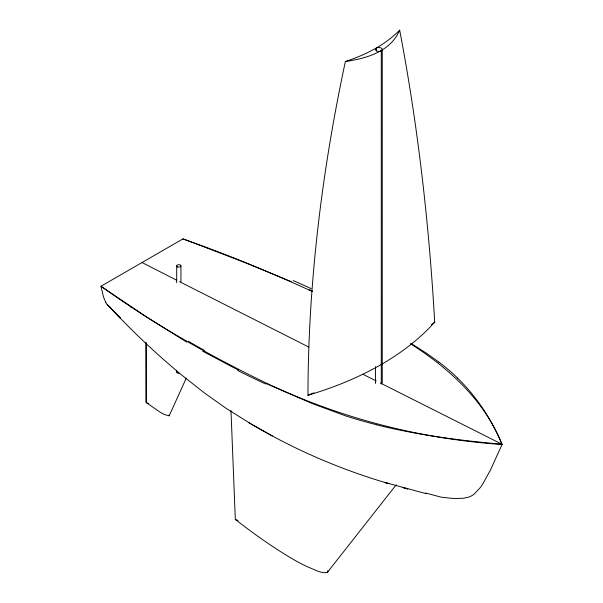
<?xml version="1.0" encoding="UTF-8"?>
<svg xmlns="http://www.w3.org/2000/svg" width="603" height="603" viewBox="0 0 603 603"><rect width="100%" height="100%" fill="white"/><g stroke="black" fill="none" stroke-linecap="round" stroke-linejoin="round"><path stroke-width="0.9" d="M382.249 383.101L382.249 49.77A3.414 1.967 0 0 0 377.599 47.66A3.414 1.967 0 0 0 376.762 51.044A3.414 1.967 0 0 0 382.249 49.77M345.368 61.506C326.148 151.436 313.432 242.843 309.354 334.748A1789.606 1366.443 -40.8 0 0 307.96 395.274A292.056 168.621 0 0 0 381.307 364.453A292.056 168.621 0 0 0 434.703 322.115A1789.606 659.026 -77 0 0 430.768 264.649C424.489 186.018 414.465 107.651 399.676 30.15C384.744 45.346 365.395 54.918 345.368 61.506C366.473 58.438 390.533 51.737 399.676 30.15M410.892 344.012C449.431 368.561 484.963 401.131 502.065 444.486L490.533 469.843L482.656 484.209A151.029 87.194 60 0 1 480.282 487.578L474.154 494.121A58.182 33.587 60 0 1 470.762 496.224A66.104 38.162 60 0 1 468.539 497.166L463.308 498.259L455.514 498.493A198.99 114.887 60 0 1 450.999 498.259L441.162 497.166L425.575 493.02M146.039 342.813L146.182 402.555L160.24 412.241A46.928 27.097 0 0 0 164.943 414.691L169.172 415.829L186.335 377.975M230.987 410.553L235.313 519.409C254.7 534.567 274.885 548.805 296.231 561.076A168.976 97.558 0 0 0 308.668 567.34C314.6 569.481 320.781 573.589 327.278 572.503L396.194 484.827M169.172 415.829L169.179 415.233M327.278 572.503L327.866 571.75L327.715 570.687M130.904 307.628L132.238 307.259M457.534 378.089C476.8 396.699 491.581 419.605 501.967 444.223C459.825 440.514 417.691 435.087 376.596 424.821M502.065 444.486C417.155 438.765 333.655 416.477 257.36 378.744C203 351.918 150.2 321.587 100.935 286.206L103.535 297.06L105.819 302.585M426.313 493.714L385.098 482.513L388.927 483.666C340.703 469.609 294.226 449.536 251.006 423.954L226.11 408.337L204.311 392.885L180.719 374.252C155.551 353.185 131.56 330.663 109.271 306.558L120.645 318.414L107.161 304.515A27.271 17.434 -65.5 0 1 105.827 302.57M402.261 487.488L407.816 488.95L404.538 488.076M182.807 238.939C226.924 254.24 270.091 272.187 312.55 291.588M235.313 519.409L237.997 520.532M291.317 281.676L243.446 261.988L183.056 238.848L100.987 286.229L147.313 317.487L186.696 342.074M148.851 403.709L146.182 402.555L146.167 342.745M266.217 383.583L312.301 403.573L345.459 415.829A353.878 189.417 -2.9 0 0 376.664 424.753M309.294 289.689L312.46 291.143M362.991 374.312L376.219 380.945M380.297 382.995L501.967 444.223M308.713 347.026L179.581 281.691M238.487 370.197L202.698 351.225M176.295 280.018L142.022 262.539M248.828 422.711L272.368 435.931M410.643 343.197L426.095 353.011L438.713 361.988M381.269 50.878L381.284 384.036M376.453 48.097L376.453 50.893M376.445 48.089L376.445 50.795M375.488 366.534L375.488 383.485M180.945 265.893L180.945 281.872M176.694 265.893L176.694 282.807M176.694 370.204L176.694 372.081M179.272 373.28A2.126 1.229 0 0 1 176.717 371.908M109.874 306.965A28.341 18.158 -65.1 0 1 107.183 304.485M434.733 322.13A547.645 316.183 0 0 1 431.469 324.723M313.975 392.779A547.645 316.183 0 0 1 307.997 395.304M438.78 361.966A353.878 191.309 -3.4 0 1 457.594 378.073M293.156 280.561A950.667 491.829 -1.3 0 1 311.14 288.618M265.599 383.983A972.044 534.258 -3.9 0 1 237.868 370.566M204.266 350.328A950.667 532.125 -5 0 1 188.249 341.223M177.629 266.91A2.126 1.229 0 0 0 180.938 265.983A2.126 1.229 0 0 0 177.893 264.792A2.126 1.229 0 0 0 177.629 266.91"/></g></svg>
